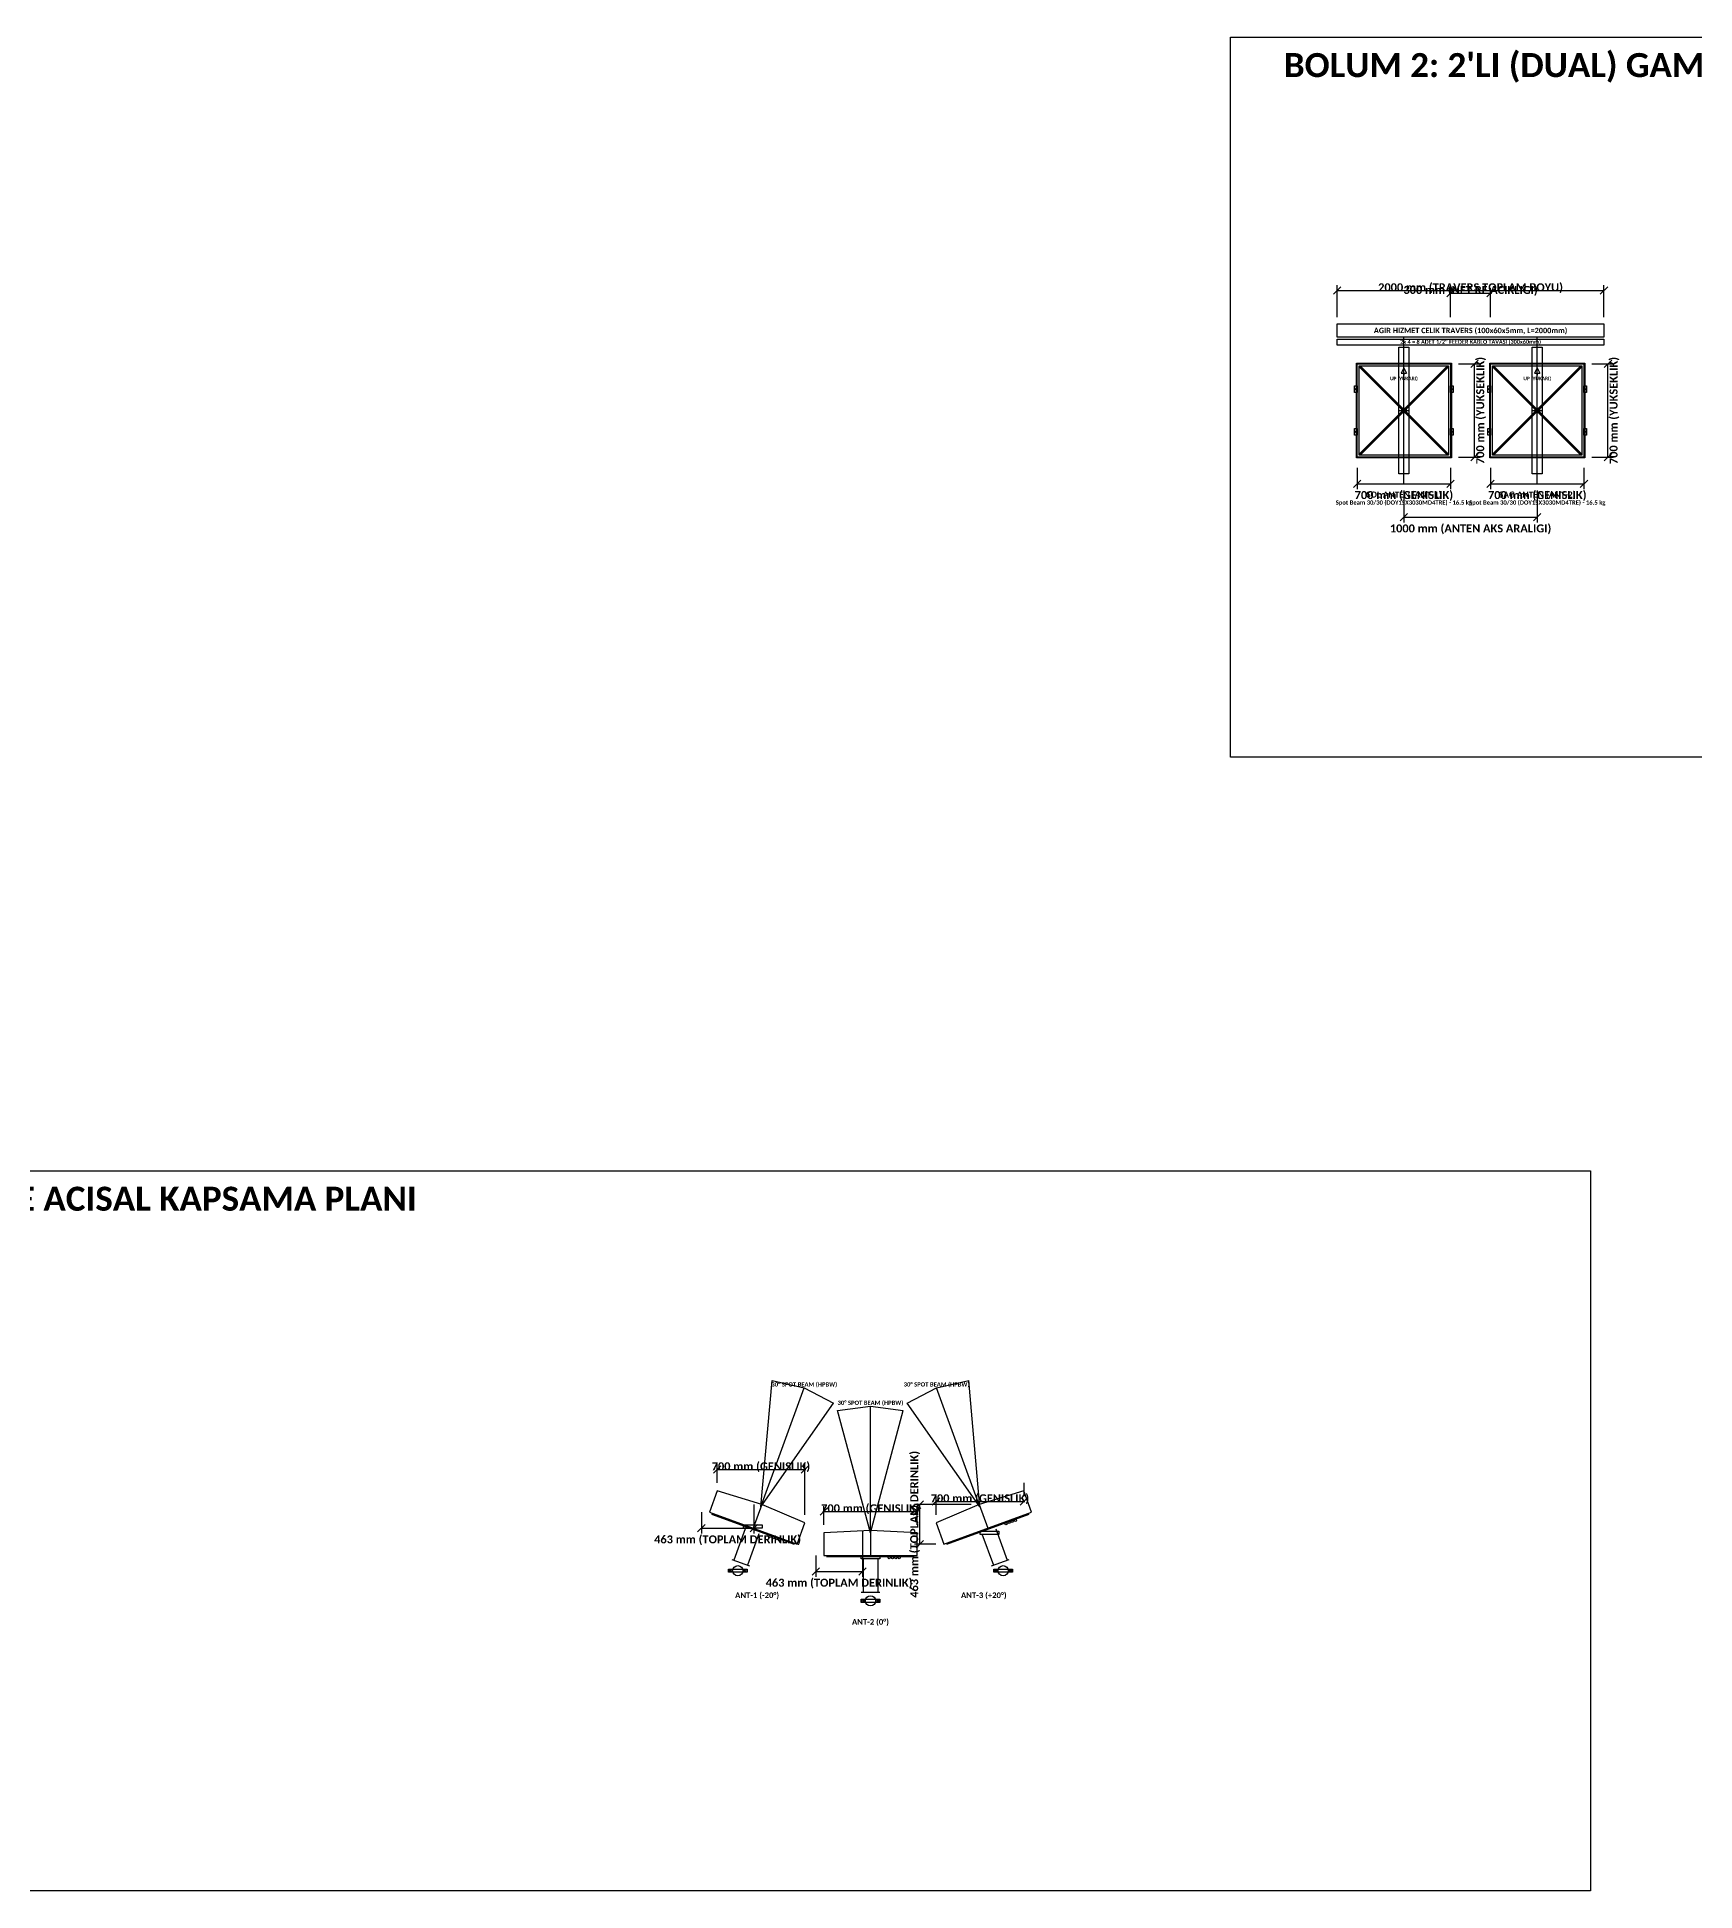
# Model space of a CAD drawing. Header units: metres. Extents: x -21.5 to 35.1, y -2.6 to 19.8.
# Drawn here: x -2.25 to 10.18, y 5.9 to 19.8 of the extents above; entities that cross this region are included whole.
import ezdxf
from ezdxf.enums import TextEntityAlignment as Align

# ---------------------------------------------------------------- set-up
doc = ezdxf.new("R2010")
doc.units = ezdxf.units.M
for name, color, linetype in [('CELIK_KIRIS_KOLON', 9, 'CONTINUOUS'), ('EKP_PANEL_ANTEN', 6, 'CONTINUOUS'), ('KABLO_TAVALARI', 6, 'CONTINUOUS'), ('METIN_BILGI', 7, 'CONTINUOUS'), ('MONTAJ_BORULARI', 2, 'CONTINUOUS'), ('OLCULER', 1, 'CONTINUOUS')]:
    doc.layers.add(name, color=color, linetype=linetype)
doc.styles.get("Standard").update_dxf_attribs({"font": 'calibrib.ttf'})

msp = doc.modelspace()

# ---------------------------------------------------------------- linework, layer by layer
at = {"layer": 'CELIK_KIRIS_KOLON'}
for p, q in [((2.809, 8.725), (3.427, 8.5)), ((4.573, 8.5), (5.191, 8.725)), ((3.061, 8.615), (2.975, 8.38)), ((3.164, 8.578), (3.078, 8.342)), ((4.836, 8.578), (4.922, 8.342)), ((4.939, 8.615), (5.025, 8.38)), ((2.961, 8.385), (3.092, 8.337)), ((3.671, 8.407), (4.329, 8.407)), ((3.945, 8.39), (3.945, 8.139)), ((4.055, 8.39), (4.055, 8.139)), ((4.908, 8.337), (5.039, 8.385)), ((3.93, 8.139), (4.07, 8.139))]:
    msp.add_line(p, q, dxfattribs=at)
for points in [[(7.5, 17.55), (7.5, 17.65), (9.5, 17.65), (9.5, 17.55)], [(7.644, 16.644), (7.644, 17.356), (8.356, 17.356), (8.356, 16.644)], [(8.644, 16.644), (8.644, 17.356), (9.356, 17.356), (9.356, 16.644)], [(7.63, 17.135), (7.63, 17.185), (7.65, 17.185), (7.65, 17.135)], [(8.35, 17.135), (8.35, 17.185), (8.37, 17.185), (8.37, 17.135)], [(8.63, 17.135), (8.63, 17.185), (8.65, 17.185), (8.65, 17.135)], [(9.35, 17.135), (9.35, 17.185), (9.37, 17.185), (9.37, 17.135)], [(7.63, 16.815), (7.63, 16.865), (7.65, 16.865), (7.65, 16.815)], [(8.35, 16.815), (8.35, 16.865), (8.37, 16.865), (8.37, 16.815)], [(8.63, 16.815), (8.63, 16.865), (8.65, 16.865), (8.65, 16.815)], [(9.35, 16.815), (9.35, 16.865), (9.37, 16.865), (9.37, 16.815)], [(3.047, 8.621), (3.047, 8.646), (3.187, 8.646), (3.187, 8.621)], [(4.822, 8.573), (4.822, 8.598), (4.962, 8.598), (4.962, 8.573)], [(3.93, 8.39), (3.93, 8.415), (4.07, 8.415), (4.07, 8.39)], [(2.935, 8.289), (2.935, 8.313), (3.075, 8.313), (3.075, 8.289)], [(4.925, 8.289), (4.925, 8.313), (5.065, 8.313), (5.065, 8.289)], [(3.93, 8.063), (3.93, 8.087), (4.07, 8.087), (4.07, 8.063)]]:
    msp.add_lwpolyline(points, close=True, dxfattribs=at)
for centre, radius in [((7.64, 17.16), 0.005), ((8.36, 17.16), 0.005), ((8.64, 17.16), 0.005), ((9.36, 17.16), 0.005), ((7.64, 16.84), 0.005), ((8.36, 16.84), 0.005), ((8.64, 16.84), 0.005), ((9.36, 16.84), 0.005), ((2.95, 8.301), 0.006), ((3.06, 8.301), 0.006), ((4.94, 8.301), 0.006), ((5.05, 8.301), 0.006), ((3.945, 8.075), 0.006), ((4.055, 8.075), 0.006)]:
    msp.add_circle(centre, radius, dxfattribs=at)
at = {"layer": 'EKP_PANEL_ANTEN'}
for p, q in [((7.665, 16.665), (8.335, 17.335)), ((7.665, 17.335), (8.335, 16.665)), ((7.665, 16.673), (8.327, 17.335)), ((7.665, 17.327), (8.327, 16.665)), ((7.673, 17.335), (8.335, 16.673)), ((7.673, 16.665), (8.335, 17.327)), ((8.665, 16.665), (9.335, 17.335)), ((8.665, 17.335), (9.335, 16.665)), ((8.665, 16.673), (9.327, 17.335)), ((8.665, 17.327), (9.327, 16.665)), ((8.673, 17.335), (9.335, 16.673)), ((8.673, 16.665), (9.335, 17.327)), ((7.965, 17), (8.035, 17)), ((8, 16.965), (8, 17.035)), ((8.965, 17), (9.035, 17)), ((9, 16.965), (9, 17.035)), ((2.85, 8.9), (2.792, 8.74)), ((3.185, 8.797), (2.85, 8.9)), ((5.15, 8.9), (4.815, 8.797)), ((5.208, 8.74), (5.15, 8.9)), ((3.185, 8.797), (3.121, 8.62)), ((3.508, 8.66), (3.185, 8.797)), ((4.815, 8.797), (4.492, 8.66)), ((4.815, 8.797), (4.879, 8.62)), ((2.792, 8.74), (3.45, 8.5)), ((3.45, 8.5), (3.508, 8.66)), ((4.492, 8.66), (4.55, 8.5)), ((4.55, 8.5), (5.208, 8.74)), ((4, 8.603), (3.65, 8.585)), ((3.65, 8.585), (3.65, 8.415)), ((4.35, 8.585), (4, 8.603)), ((4, 8.603), (4, 8.415)), ((4.35, 8.415), (4.35, 8.585)), ((3.65, 8.415), (4.35, 8.415))]:
    msp.add_line(p, q, dxfattribs=at)
for points in [[(7.65, 16.65), (7.65, 17.35), (8.35, 17.35), (8.35, 16.65)], [(7.665, 16.665), (7.665, 17.335), (8.335, 17.335), (8.335, 16.665)], [(8.65, 16.65), (8.65, 17.35), (9.35, 17.35), (9.35, 16.65)], [(8.665, 16.665), (8.665, 17.335), (9.335, 17.335), (9.335, 16.665)]]:
    msp.add_lwpolyline(points, close=True, dxfattribs=at)
for centre in [(8, 17), (9, 17)]:
    msp.add_circle(centre, 0.018, dxfattribs=at)
at = {"layer": 'KABLO_TAVALARI'}
msp.add_lwpolyline([(7.5, 17.49), (7.5, 17.535), (9.5, 17.535), (9.5, 17.49)], close=True, dxfattribs=at)
for centre in [(5.016, 8.653), (5.04, 8.662), (5.063, 8.67), (5.087, 8.679), (3.247, 8.557), (3.271, 8.549), (3.294, 8.54), (3.317, 8.532), (4.14, 8.399), (4.165, 8.399), (4.19, 8.399), (4.215, 8.399)]:
    msp.add_circle(centre, 0.008, dxfattribs=at)
at = {"layer": 'METIN_BILGI'}
for p, q in [((8, 17.32), (7.98, 17.28)), ((7.98, 17.28), (8.02, 17.28)), ((8, 17.32), (8.02, 17.28)), ((8, 17.28), (8, 17.265)), ((9, 17.32), (8.98, 17.28)), ((8.98, 17.28), (9.02, 17.28)), ((9, 17.32), (9.02, 17.28)), ((9, 17.28), (9, 17.265))]:
    msp.add_line(p, q, dxfattribs=at)
for points in [[(6.7, 14.4), (6.7, 19.8), (21.2, 19.8), (21.2, 14.4)], [(-9.1, 5.9), (-9.1, 11.3), (9.4, 11.3), (9.4, 5.9)]]:
    msp.add_lwpolyline(points, close=True, dxfattribs=at)
at = {"layer": 'MONTAJ_BORULARI'}
for p, q in [((8, 16.445), (8, 17.555)), ((9, 16.445), (9, 17.555))]:
    msp.add_line(p, q, dxfattribs=at)
for points in [[(7.962, 16.525), (7.962, 17.475), (8.038, 17.475), (8.038, 16.525)], [(8.962, 16.525), (8.962, 17.475), (9.038, 17.475), (9.038, 16.525)]]:
    msp.add_lwpolyline(points, close=True, dxfattribs=at)
for centre in [(3.005, 8.301), (4.995, 8.301), (4, 8.075)]:
    msp.add_circle(centre, 0.0381, dxfattribs=at)
at = {"layer": 'OLCULER'}
for p, q in [((7.5, 17.7), (7.5, 17.94)), ((9.5, 17.7), (9.5, 17.94)), ((7.472, 17.872), (7.528, 17.928)), ((7.5, 17.9), (9.5, 17.9)), ((8.322, 17.852), (8.378, 17.908)), ((8.35, 17.7), (8.35, 17.92)), ((8.35, 17.88), (8.65, 17.88)), ((8.622, 17.852), (8.678, 17.908)), ((8.65, 17.7), (8.65, 17.92)), ((9.472, 17.872), (9.528, 17.928)), ((8.502, 17.322), (8.558, 17.378)), ((9.502, 17.322), (9.558, 17.378)), ((8.41, 17.35), (8.57, 17.35)), ((8.53, 16.65), (8.53, 17.35)), ((9.41, 17.35), (9.57, 17.35)), ((9.53, 16.65), (9.53, 17.35)), ((7.65, 16.57), (7.65, 16.41)), ((8.35, 16.57), (8.35, 16.41)), ((8.41, 16.65), (8.57, 16.65)), ((8.502, 16.622), (8.558, 16.678)), ((8.65, 16.57), (8.65, 16.41)), ((9.35, 16.57), (9.35, 16.41)), ((9.41, 16.65), (9.57, 16.65)), ((9.502, 16.622), (9.558, 16.678)), ((7.622, 16.422), (7.678, 16.478)), ((7.65, 16.45), (8.35, 16.45)), ((8.322, 16.422), (8.378, 16.478)), ((8.622, 16.422), (8.678, 16.478)), ((8.65, 16.45), (9.35, 16.45)), ((9.322, 16.422), (9.378, 16.478)), ((8, 16.4), (8, 16.16)), ((9, 16.4), (9, 16.16)), ((7.972, 16.172), (8.028, 16.228)), ((8, 16.2), (9, 16.2)), ((8.972, 16.172), (9.028, 16.228)), ((3.179, 8.78), (3.262, 9.726)), ((3.179, 8.78), (3.504, 9.673)), ((3.262, 9.726), (3.504, 9.673)), ((3.504, 9.673), (3.724, 9.558)), ((4.276, 9.558), (4.496, 9.673)), ((4.496, 9.673), (4.738, 9.726)), ((4.821, 8.78), (4.496, 9.673)), ((4.821, 8.78), (4.738, 9.726)), ((3.179, 8.78), (3.724, 9.558)), ((3.754, 9.503), (4, 9.535)), ((4, 8.585), (3.754, 9.503)), ((4, 8.585), (4, 9.535)), ((4, 9.535), (4.246, 9.503)), ((4, 8.585), (4.246, 9.503)), ((4.821, 8.78), (4.276, 9.558)), ((2.822, 9.032), (2.878, 9.088)), ((2.85, 8.96), (2.85, 9.1)), ((2.85, 9.06), (3.508, 9.06)), ((3.48, 9.032), (3.536, 9.088)), ((3.508, 8.72), (3.508, 9.1)), ((5.15, 8.96), (5.15, 8.86)), ((3.125, 8.797), (3.125, 8.58)), ((3.622, 8.717), (3.678, 8.773)), ((3.65, 8.645), (3.65, 8.785)), ((4.322, 8.717), (4.378, 8.773)), ((4.755, 8.797), (4.33, 8.797)), ((4.342, 8.769), (4.398, 8.825)), ((4.35, 8.645), (4.35, 8.785)), ((4.37, 8.5), (4.37, 8.797)), ((4.464, 8.792), (4.52, 8.848)), ((4.492, 8.72), (4.492, 8.86)), ((4.492, 8.82), (5.15, 8.82)), ((5.122, 8.792), (5.178, 8.848)), ((2.704, 8.592), (2.76, 8.648)), ((2.732, 8.74), (2.732, 8.58)), ((2.732, 8.62), (3.125, 8.62)), ((3.097, 8.592), (3.153, 8.648)), ((3.65, 8.745), (4.35, 8.745)), ((3.94, 8.603), (3.94, 8.255)), ((4.49, 8.5), (4.33, 8.5)), ((4.342, 8.472), (4.398, 8.528)), ((3.59, 8.415), (3.59, 8.255)), ((3.562, 8.267), (3.618, 8.323)), ((3.59, 8.295), (3.94, 8.295)), ((3.912, 8.267), (3.968, 8.323))]:
    msp.add_line(p, q, dxfattribs=at)

# ---------------------------------------------------------------- texts
at = {"layer": 'CELIK_KIRIS_KOLON'}
msp.add_text('AGIR HIZMET CELIK TRAVERS (100x60x5mm, L=2000mm)', height=0.04, dxfattribs=at).set_placement((8.5, 17.6), align=Align.MIDDLE_CENTER)
at = {"layer": 'KABLO_TAVALARI'}
msp.add_text('2x 4 = 8 ADET 1/2" FEEDER KABLO TAVASI (300x60mm)', height=0.03, dxfattribs=at).set_placement((8.5, 17.515), align=Align.MIDDLE_CENTER)
at = {"layer": 'METIN_BILGI'}
for s, p in [("BOLUM 2: 2'LI (DUAL) GAMMA NU SPOT BEAM ANTEN KESIT VE TRAVERS MONTAJ PLANI", (7.1, 19.5)), ("BOLUM 3: 3'LU (TRIPLE) GAMMA NU SPOT BEAM DIZI VE ACISAL KAPSAMA PLANI", (-8.8, 11))]:
    msp.add_text(s, height=0.18, dxfattribs=at).set_placement(p)
for s, height, p in [('UP (YUKARI)', 0.026, (8, 17.24)), ('UP (YUKARI)', 0.026, (9, 17.24)), ('Spot Beam 30/30 (DOY15X3030MD4TRE) - 16.5 kg', 0.032, (8, 16.31)), ('SOL ANTEN (ANT-1)', 0.045, (8, 16.37)), ('Spot Beam 30/30 (DOY15X3030MD4TRE) - 16.5 kg', 0.032, (9, 16.31)), ('SAG ANTEN (ANT-2)', 0.045, (9, 16.37)), ('ANT-1 (-20°)', 0.042, (3.15, 8.117)), ('ANT-3 (+20°)', 0.042, (4.85, 8.117)), ('ANT-2 (0°)', 0.042, (4, 7.917))]:
    msp.add_text(s, height=height, dxfattribs=at).set_placement(p, align=Align.MIDDLE_CENTER)
at = {"layer": 'OLCULER'}
for s, height, p in [('2000 mm (TRAVERS TOPLAM BOYU)', 0.06, (8.5, 17.924)), ('300 mm (NET RF ACIKLIGI)', 0.06, (8.5, 17.904)), ('700 mm (GENISLIK)', 0.06, (8, 16.366)), ('700 mm (GENISLIK)', 0.06, (9, 16.366)), ('1000 mm (ANTEN AKS ARALIGI)', 0.06, (8.5, 16.116)), ('30° SPOT BEAM (HPBW)', 0.032, (3.504, 9.698)), ('30° SPOT BEAM (HPBW)', 0.032, (4.496, 9.698)), ('30° SPOT BEAM (HPBW)', 0.032, (4, 9.56)), ('700 mm (GENISLIK)', 0.06, (3.179, 9.084)), ('700 mm (GENISLIK)', 0.06, (4, 8.769)), ('700 mm (GENISLIK)', 0.06, (4.821, 8.844)), ('463 mm (TOPLAM DERINLIK)', 0.06, (2.929, 8.536)), ('463 mm (TOPLAM DERINLIK)', 0.06, (3.765, 8.211))]:
    msp.add_text(s, height=height, dxfattribs=at).set_placement(p, align=Align.MIDDLE_CENTER)
for s, p in [('700 mm (YUKSEKLIK)', (8.572, 17)), ('700 mm (YUKSEKLIK)', (9.572, 17)), ('463 mm (TOPLAM DERINLIK)', (4.328, 8.649))]:
    msp.add_text(s, height=0.06, rotation=90, dxfattribs=at).set_placement(p, align=Align.MIDDLE_CENTER)

doc.saveas('drawing.dxf')
